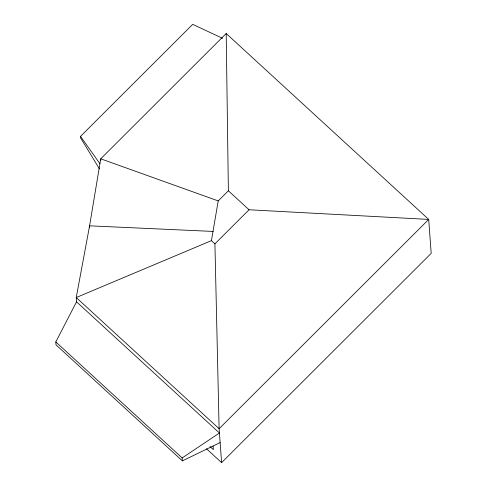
<?xml version="1.0" encoding="UTF-8"?>
<svg xmlns="http://www.w3.org/2000/svg" width="487" height="487" viewBox="0 0 487 487"><rect width="100%" height="100%" fill="white"/><g stroke="black" fill="none" stroke-linecap="round" stroke-linejoin="round"><path stroke-width="0.73" d="M220.136 442.58L182.388 460.885L56.023 344.869L55.804 341.923L76.538 301.818L76.228 297.533L211.425 240.651L218.219 200.918L228.373 190.776L226.199 33.512L428.7 219.424L431.196 253.35L221.609 462.65L206.476 448.758M99.403 168.812L80.641 137.979L80.525 136.378L192.706 24.35L222.62 38.339M226.199 33.512L100.73 158.811L89.584 225.828L76.228 297.533L219.113 428.724L221.609 462.65M214.919 243.859L249.058 209.769L428.7 219.424L219.113 428.724L214.919 243.859L211.425 240.651M182.388 460.885L182.168 457.932L219.43 433.01L76.538 301.818M213.142 231.435L89.584 225.828L89.699 227.332M218.219 200.918L100.73 158.811L100.839 160.308M228.373 190.776L249.058 209.769M209.988 446.573L213.343 449.653L213.081 446.049M55.804 341.923L182.168 457.932M80.525 136.378L99.926 163.723"/></g></svg>
